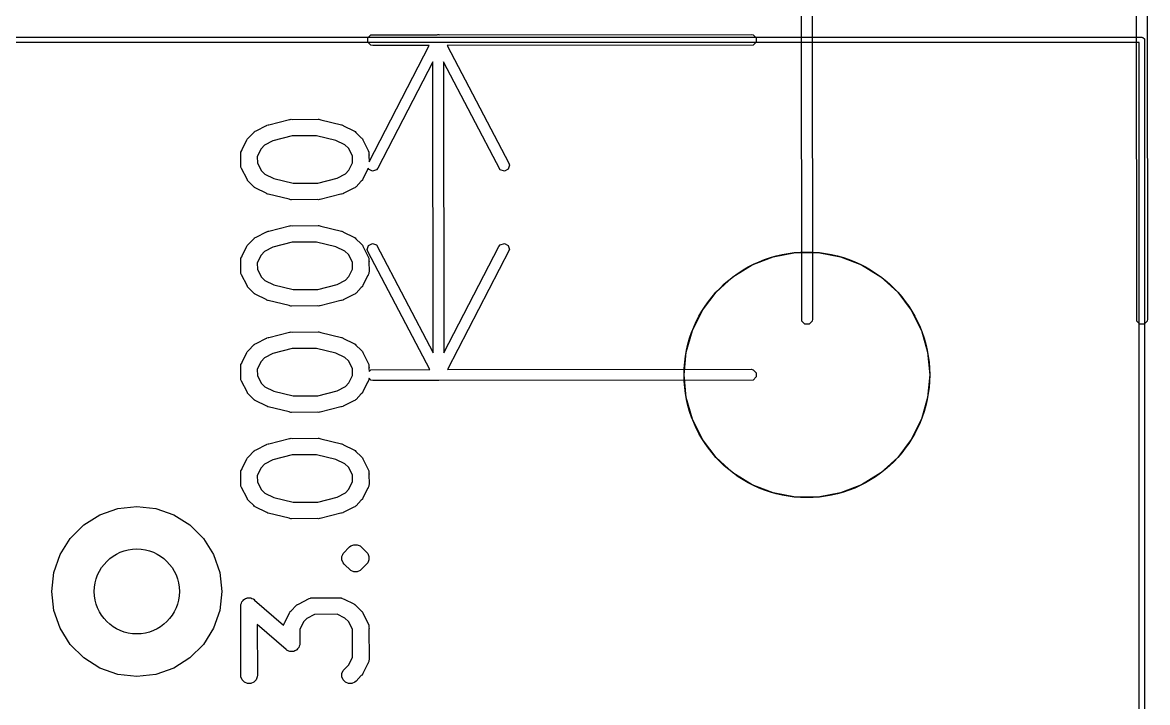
# Model space of a CAD drawing. Extents: x 4.63 to 6.23, y -4.43 to -3.1.
# Drawn here: x 5.314 to 5.7106, y -3.5132 to -3.2734 of the extents above; entities that cross this region are included whole.
import ezdxf

# ---------------------------------------------------------------- set-up
doc = ezdxf.new("R2010")
doc.units = 0
doc.header["$MEASUREMENT"] = 0
doc.layers.add('BLACK', color=7, linetype='CONTINUOUS')

msp = doc.modelspace()

# ---------------------------------------------------------------- linework, layer by layer
at = {"layer": 'BLACK', "linetype": 'CONTINUOUS'}
for p, q in [((5.58873, -3.37871), (5.5886, -3.16554)), ((5.59239, -3.16852), (5.59252, -3.37795)), ((5.70684, -3.37871), (5.70671, -3.16843)), ((5.7105, -3.16577), (5.71063, -3.37795)), ((4.64529, -3.27862), (5.70866, -3.27854)), ((5.43572, -3.27877), (5.43679, -3.27771)), ((5.43572, -3.28028), (5.43572, -3.27877)), ((5.43679, -3.27771), (5.46024, -3.27768)), ((5.46024, -3.27768), (5.46046, -3.27757)), ((5.46046, -3.27757), (5.46063, -3.27762)), ((5.46063, -3.27762), (5.4608, -3.27757)), ((5.4608, -3.27757), (5.46102, -3.27768)), ((5.46102, -3.27768), (5.57087, -3.27756)), ((5.57087, -3.27756), (5.57162, -3.27771)), ((5.57162, -3.27771), (5.57268, -3.27877)), ((5.57268, -3.27877), (5.57268, -3.28028)), ((5.70866, -3.27854), (5.70904, -3.27862)), ((5.70904, -3.27862), (5.70957, -3.27915)), ((5.70957, -3.27915), (5.70965, -4.06693)), ((5.70768, -3.28044), (4.64658, -3.28051)), ((5.43679, -3.28135), (5.43572, -3.28028)), ((5.4362, -3.32251), (5.45741, -3.28147)), ((5.43754, -3.2815), (5.43679, -3.28135)), ((5.45741, -3.28147), (5.43754, -3.2815)), ((5.57162, -3.28135), (5.4637, -3.28147)), ((5.4637, -3.28147), (5.48546, -3.32297)), ((5.57268, -3.28028), (5.57162, -3.28135)), ((5.70775, -4.06594), (5.70768, -3.28044)), ((5.45867, -3.28728), (5.43929, -3.32479)), ((5.4588, -3.38991), (5.45867, -3.28728)), ((5.48245, -3.32539), (5.46246, -3.28726)), ((5.46246, -3.28726), (5.46259, -3.38988)), ((5.4009, -3.30947), (5.40817, -3.3076)), ((5.40817, -3.3076), (5.40827, -3.30758)), ((5.40827, -3.30758), (5.40831, -3.30757)), ((5.40831, -3.30757), (5.40839, -3.30756)), ((5.40839, -3.30756), (5.40875, -3.30751)), ((5.40875, -3.30751), (5.40907, -3.30756)), ((5.40907, -3.30756), (5.41826, -3.30751)), ((5.41826, -3.30751), (5.41836, -3.30752)), ((5.41836, -3.30752), (5.41841, -3.30751)), ((5.41841, -3.30751), (5.41848, -3.30753)), ((5.41848, -3.30753), (5.41884, -3.30757)), ((5.41884, -3.30757), (5.41914, -3.30769)), ((5.41914, -3.30769), (5.42648, -3.30947)), ((5.396, -3.31176), (5.39635, -3.31161)), ((5.39635, -3.31161), (5.40007, -3.30969)), ((5.40007, -3.30969), (5.40011, -3.30968)), ((5.40011, -3.30968), (5.40013, -3.30967)), ((5.40013, -3.30967), (5.40018, -3.30965)), ((5.40018, -3.30965), (5.40061, -3.30949)), ((5.40061, -3.30949), (5.4009, -3.30947)), ((5.42648, -3.30947), (5.42652, -3.30949)), ((5.42652, -3.30949), (5.42654, -3.30949)), ((5.42654, -3.30949), (5.42659, -3.30951)), ((5.42659, -3.30951), (5.42702, -3.30967)), ((5.42702, -3.30967), (5.42724, -3.30983)), ((5.42724, -3.30983), (5.43083, -3.31157)), ((5.43083, -3.31157), (5.43108, -3.31173)), ((5.39148, -3.31815), (5.39312, -3.31476)), ((5.39312, -3.31476), (5.39328, -3.31452)), ((5.39328, -3.31452), (5.39331, -3.31445)), ((5.39331, -3.31445), (5.39335, -3.3144)), ((5.39335, -3.3144), (5.39343, -3.31428)), ((5.39343, -3.31428), (5.39369, -3.31405)), ((5.39369, -3.31405), (5.39555, -3.31212)), ((5.39555, -3.31212), (5.39578, -3.31194)), ((5.39578, -3.31194), (5.39583, -3.31188)), ((5.39583, -3.31188), (5.39589, -3.31185)), ((5.39589, -3.31185), (5.396, -3.31176)), ((5.40223, -3.31517), (5.3993, -3.31668)), ((5.40905, -3.31341), (5.40223, -3.31517)), ((5.4177, -3.31336), (5.40905, -3.31341)), ((5.42453, -3.31502), (5.4177, -3.31336)), ((5.42768, -3.31655), (5.42453, -3.31502)), ((5.43108, -3.31173), (5.43115, -3.31176)), ((5.43115, -3.31176), (5.4312, -3.3118)), ((5.4312, -3.3118), (5.43132, -3.31188)), ((5.43132, -3.31188), (5.43154, -3.31213)), ((5.43154, -3.31213), (5.43347, -3.314)), ((5.43347, -3.314), (5.43366, -3.31422)), ((5.43366, -3.31422), (5.43372, -3.31428)), ((5.43372, -3.31428), (5.43375, -3.31433)), ((5.43375, -3.31433), (5.43384, -3.31445)), ((5.43384, -3.31445), (5.43398, -3.31479)), ((5.43398, -3.31479), (5.4359, -3.31851)), ((5.39094, -3.31983), (5.39099, -3.31926)), ((5.39099, -3.31926), (5.39104, -3.31916)), ((5.39104, -3.31906), (5.39129, -3.31854)), ((5.39104, -3.31916), (5.39104, -3.31906)), ((5.39129, -3.31854), (5.39144, -3.31819)), ((5.39144, -3.31819), (5.39148, -3.31815)), ((5.39811, -3.31791), (5.3968, -3.32059)), ((5.3993, -3.31668), (5.39811, -3.31791)), ((5.42892, -3.31774), (5.42768, -3.31655)), ((5.43032, -3.32046), (5.42892, -3.31774)), ((5.4359, -3.31851), (5.43611, -3.31906)), ((5.43611, -3.31906), (5.43612, -3.31916)), ((5.43612, -3.31916), (5.43616, -3.31926)), ((5.43616, -3.31926), (5.43616, -3.31984)), ((5.39098, -3.32315), (5.39094, -3.31983)), ((5.39096, -3.32322), (5.39098, -3.32315)), ((5.39099, -3.32358), (5.39096, -3.32322)), ((5.3968, -3.32059), (5.39684, -3.32296)), ((5.39684, -3.32296), (5.39823, -3.32568)), ((5.42905, -3.32551), (5.43035, -3.32283)), ((5.43035, -3.32283), (5.43032, -3.32046)), ((5.43616, -3.31984), (5.43619, -3.3202)), ((5.43619, -3.3202), (5.43617, -3.32027)), ((5.43617, -3.32027), (5.4362, -3.32251)), ((5.48546, -3.32297), (5.48568, -3.32371)), ((5.39099, -3.32416), (5.39099, -3.32358)), ((5.39104, -3.32426), (5.39099, -3.32416)), ((5.39104, -3.32436), (5.39104, -3.32426)), ((5.39125, -3.32491), (5.39104, -3.32436)), ((5.39317, -3.32863), (5.39125, -3.32491)), ((5.39823, -3.32568), (5.39947, -3.32687)), ((5.39947, -3.32687), (5.40262, -3.3284)), ((5.42492, -3.32825), (5.42786, -3.32674)), ((5.42786, -3.32674), (5.42905, -3.32551)), ((5.43567, -3.32527), (5.43403, -3.32865)), ((5.43572, -3.32523), (5.43567, -3.32527)), ((5.43586, -3.32488), (5.43572, -3.32523)), ((5.43591, -3.32476), (5.43586, -3.32488)), ((5.43603, -3.32514), (5.43591, -3.32476)), ((5.43737, -3.32584), (5.43603, -3.32514)), ((5.43881, -3.32539), (5.43737, -3.32584)), ((5.43929, -3.32479), (5.43881, -3.32539)), ((5.48389, -3.32584), (5.48245, -3.32539)), ((5.48523, -3.32514), (5.48389, -3.32584)), ((5.48568, -3.32371), (5.48523, -3.32514)), ((5.39331, -3.32897), (5.39317, -3.32863)), ((5.3934, -3.32909), (5.39331, -3.32897)), ((5.39343, -3.32914), (5.3934, -3.32909)), ((5.39349, -3.3292), (5.39343, -3.32914)), ((5.39368, -3.32942), (5.39349, -3.3292)), ((5.39561, -3.33129), (5.39368, -3.32942)), ((5.39583, -3.33154), (5.39561, -3.33129)), ((5.40262, -3.3284), (5.40945, -3.33006)), ((5.40945, -3.33006), (5.4181, -3.33001)), ((5.4181, -3.33001), (5.42492, -3.32825)), ((5.43137, -3.33148), (5.43132, -3.33154)), ((5.4316, -3.3313), (5.43137, -3.33148)), ((5.43346, -3.32937), (5.4316, -3.3313)), ((5.43372, -3.32914), (5.43346, -3.32937)), ((5.4338, -3.32902), (5.43372, -3.32914)), ((5.43384, -3.32897), (5.4338, -3.32902)), ((5.43387, -3.3289), (5.43384, -3.32897)), ((5.43403, -3.32865), (5.43387, -3.3289)), ((5.39595, -3.33162), (5.39583, -3.33154)), ((5.396, -3.33166), (5.39595, -3.33162)), ((5.39607, -3.33169), (5.396, -3.33166)), ((5.39632, -3.33185), (5.39607, -3.33169)), ((5.39991, -3.33359), (5.39632, -3.33185)), ((5.40013, -3.33375), (5.39991, -3.33359)), ((5.40056, -3.33391), (5.40013, -3.33375)), ((5.40061, -3.33393), (5.40056, -3.33391)), ((5.40063, -3.33393), (5.40061, -3.33393)), ((5.40067, -3.33395), (5.40063, -3.33393)), ((5.40801, -3.33573), (5.40067, -3.33395)), ((5.42625, -3.33395), (5.41898, -3.33582)), ((5.42654, -3.33393), (5.42625, -3.33395)), ((5.42697, -3.33377), (5.42654, -3.33393)), ((5.42702, -3.33375), (5.42697, -3.33377)), ((5.42704, -3.33374), (5.42702, -3.33375)), ((5.42708, -3.33372), (5.42704, -3.33374)), ((5.4308, -3.33181), (5.42708, -3.33372)), ((5.43115, -3.33166), (5.4308, -3.33181)), ((5.43127, -3.33157), (5.43115, -3.33166)), ((5.43132, -3.33154), (5.43127, -3.33157)), ((5.40831, -3.33585), (5.40801, -3.33573)), ((5.40867, -3.33589), (5.40831, -3.33585)), ((5.40875, -3.33591), (5.40867, -3.33589)), ((5.40879, -3.3359), (5.40875, -3.33591)), ((5.40889, -3.33591), (5.40879, -3.3359)), ((5.41808, -3.33586), (5.40889, -3.33591)), ((5.41841, -3.33591), (5.41808, -3.33586)), ((5.41876, -3.33585), (5.41841, -3.33591)), ((5.41884, -3.33585), (5.41876, -3.33585)), ((5.41888, -3.33584), (5.41884, -3.33585)), ((5.41898, -3.33582), (5.41888, -3.33584)), ((5.39635, -3.34911), (5.40007, -3.34719)), ((5.40007, -3.34719), (5.40011, -3.34717)), ((5.40011, -3.34717), (5.40013, -3.34716)), ((5.40013, -3.34716), (5.40018, -3.34715)), ((5.40018, -3.34715), (5.40061, -3.34698)), ((5.40061, -3.34698), (5.4009, -3.34696)), ((5.4009, -3.34696), (5.40817, -3.34509)), ((5.40817, -3.34509), (5.40827, -3.34508)), ((5.40827, -3.34508), (5.40831, -3.34506)), ((5.40831, -3.34506), (5.40839, -3.34506)), ((5.40839, -3.34506), (5.40875, -3.34501)), ((5.40875, -3.34501), (5.40907, -3.34506)), ((5.40907, -3.34506), (5.41826, -3.345)), ((5.41826, -3.345), (5.41836, -3.34501)), ((5.41836, -3.34501), (5.41841, -3.34501)), ((5.41841, -3.34501), (5.41848, -3.34503)), ((5.41848, -3.34503), (5.41884, -3.34506)), ((5.41884, -3.34506), (5.41914, -3.34519)), ((5.41914, -3.34519), (5.42648, -3.34697)), ((5.42648, -3.34697), (5.42652, -3.34698)), ((5.42652, -3.34698), (5.42654, -3.34698)), ((5.42654, -3.34698), (5.42659, -3.34701)), ((5.42659, -3.34701), (5.42702, -3.34716)), ((5.42702, -3.34716), (5.42724, -3.34732)), ((5.42724, -3.34732), (5.43083, -3.34906)), ((5.39369, -3.35155), (5.39555, -3.34962)), ((5.39555, -3.34962), (5.39578, -3.34943)), ((5.39578, -3.34943), (5.39583, -3.34937)), ((5.39583, -3.34937), (5.39589, -3.34934)), ((5.39589, -3.34934), (5.396, -3.34925)), ((5.396, -3.34925), (5.39635, -3.34911)), ((5.40905, -3.35091), (5.40223, -3.35266)), ((5.4177, -3.35086), (5.40905, -3.35091)), ((5.42453, -3.35252), (5.4177, -3.35086)), ((5.43083, -3.34906), (5.43108, -3.34922)), ((5.43108, -3.34922), (5.43115, -3.34925)), ((5.43115, -3.34925), (5.4312, -3.3493)), ((5.4312, -3.3493), (5.43132, -3.34937)), ((5.43132, -3.34937), (5.43154, -3.34963)), ((5.43154, -3.34963), (5.43347, -3.35149)), ((5.43603, -3.35202), (5.43737, -3.35133)), ((5.43737, -3.35133), (5.43881, -3.35178)), ((5.39148, -3.35564), (5.39312, -3.35226)), ((5.39312, -3.35226), (5.39328, -3.35201)), ((5.39328, -3.35201), (5.39331, -3.35194)), ((5.39331, -3.35194), (5.39335, -3.35189)), ((5.39335, -3.35189), (5.39343, -3.35177)), ((5.39343, -3.35177), (5.39369, -3.35155)), ((5.3993, -3.35417), (5.39811, -3.35541)), ((5.40223, -3.35266), (5.3993, -3.35417)), ((5.42768, -3.35405), (5.42453, -3.35252)), ((5.42892, -3.35524), (5.42768, -3.35405)), ((5.43032, -3.35795), (5.42892, -3.35524)), ((5.43347, -3.35149), (5.43366, -3.35172)), ((5.43366, -3.35172), (5.43372, -3.35177)), ((5.43372, -3.35177), (5.43375, -3.35183)), ((5.43375, -3.35183), (5.43384, -3.35194)), ((5.43384, -3.35194), (5.43398, -3.35229)), ((5.43398, -3.35229), (5.4359, -3.35601)), ((5.43558, -3.35346), (5.43603, -3.35202)), ((5.4358, -3.3542), (5.43558, -3.35346)), ((5.45761, -3.3958), (5.4358, -3.3542)), ((5.43881, -3.35178), (5.4588, -3.38991)), ((5.46259, -3.38988), (5.48197, -3.35238)), ((5.48568, -3.35346), (5.4638, -3.39579)), ((5.48197, -3.35238), (5.48245, -3.35178)), ((5.48245, -3.35178), (5.48389, -3.35133)), ((5.48389, -3.35133), (5.48523, -3.35202)), ((5.48523, -3.35202), (5.48568, -3.35346)), ((5.5787, -3.35598), (5.58656, -3.35452)), ((5.58656, -3.35452), (5.59455, -3.35452)), ((5.59455, -3.35452), (5.6024, -3.35598)), ((5.39094, -3.35733), (5.39099, -3.35675)), ((5.39098, -3.36065), (5.39094, -3.35733)), ((5.39099, -3.35675), (5.39104, -3.35666)), ((5.39104, -3.35655), (5.39129, -3.35604)), ((5.39104, -3.35666), (5.39104, -3.35655)), ((5.39129, -3.35604), (5.39144, -3.35569)), ((5.39144, -3.35569), (5.39148, -3.35564)), ((5.39811, -3.35541), (5.3968, -3.35809)), ((5.3968, -3.35809), (5.39684, -3.36046)), ((5.43035, -3.36032), (5.43032, -3.35795)), ((5.4359, -3.35601), (5.43611, -3.35655)), ((5.43611, -3.35655), (5.43612, -3.35666)), ((5.43612, -3.35666), (5.43616, -3.35675)), ((5.43616, -3.35675), (5.43616, -3.35733)), ((5.43616, -3.35733), (5.43619, -3.3577)), ((5.43619, -3.3577), (5.43617, -3.35776)), ((5.43617, -3.35776), (5.43621, -3.36108)), ((5.56445, -3.36308), (5.57125, -3.35887)), ((5.57125, -3.35887), (5.5787, -3.35598)), ((5.6024, -3.35598), (5.60985, -3.35887)), ((5.60985, -3.35887), (5.61665, -3.36308)), ((5.39096, -3.36071), (5.39098, -3.36065)), ((5.39099, -3.36108), (5.39096, -3.36071)), ((5.39099, -3.36166), (5.39099, -3.36108)), ((5.39104, -3.36175), (5.39099, -3.36166)), ((5.39104, -3.36186), (5.39104, -3.36175)), ((5.39125, -3.3624), (5.39104, -3.36186)), ((5.39317, -3.36612), (5.39125, -3.3624)), ((5.39684, -3.36046), (5.39823, -3.36317)), ((5.39823, -3.36317), (5.39947, -3.36436)), ((5.42786, -3.36424), (5.42905, -3.363)), ((5.42905, -3.363), (5.43035, -3.36032)), ((5.43567, -3.36277), (5.43403, -3.36615)), ((5.43572, -3.36272), (5.43567, -3.36277)), ((5.43586, -3.36237), (5.43572, -3.36272)), ((5.43611, -3.36186), (5.43586, -3.36237)), ((5.43612, -3.36175), (5.43611, -3.36186)), ((5.43616, -3.36166), (5.43612, -3.36175)), ((5.43621, -3.36108), (5.43616, -3.36166)), ((5.55855, -3.36846), (5.56445, -3.36308)), ((5.61665, -3.36308), (5.62256, -3.36846)), ((5.39331, -3.36647), (5.39317, -3.36612)), ((5.3934, -3.36658), (5.39331, -3.36647)), ((5.39343, -3.36664), (5.3934, -3.36658)), ((5.39349, -3.36669), (5.39343, -3.36664)), ((5.39368, -3.36692), (5.39349, -3.36669)), ((5.39561, -3.36878), (5.39368, -3.36692)), ((5.39947, -3.36436), (5.40262, -3.36589)), ((5.40262, -3.36589), (5.40945, -3.36755)), ((5.4181, -3.3675), (5.42492, -3.36575)), ((5.42492, -3.36575), (5.42786, -3.36424)), ((5.43346, -3.36686), (5.4316, -3.36879)), ((5.43372, -3.36664), (5.43346, -3.36686)), ((5.4338, -3.36652), (5.43372, -3.36664)), ((5.43384, -3.36647), (5.4338, -3.36652)), ((5.43387, -3.3664), (5.43384, -3.36647)), ((5.43403, -3.36615), (5.43387, -3.3664)), ((5.39583, -3.36904), (5.39561, -3.36878)), ((5.39595, -3.36911), (5.39583, -3.36904)), ((5.396, -3.36916), (5.39595, -3.36911)), ((5.39607, -3.36919), (5.396, -3.36916)), ((5.39632, -3.36935), (5.39607, -3.36919)), ((5.39991, -3.37109), (5.39632, -3.36935)), ((5.40013, -3.37125), (5.39991, -3.37109)), ((5.40945, -3.36755), (5.4181, -3.3675)), ((5.4308, -3.3693), (5.42708, -3.37122)), ((5.43115, -3.36916), (5.4308, -3.3693)), ((5.43127, -3.36907), (5.43115, -3.36916)), ((5.43132, -3.36904), (5.43127, -3.36907)), ((5.43137, -3.36898), (5.43132, -3.36904)), ((5.4316, -3.36879), (5.43137, -3.36898)), ((5.55373, -3.37484), (5.55855, -3.36846)), ((5.62256, -3.36846), (5.62737, -3.37484)), ((5.40056, -3.3714), (5.40013, -3.37125)), ((5.40061, -3.37143), (5.40056, -3.3714)), ((5.40063, -3.37143), (5.40061, -3.37143)), ((5.40067, -3.37144), (5.40063, -3.37143)), ((5.40801, -3.37322), (5.40067, -3.37144)), ((5.40831, -3.37335), (5.40801, -3.37322)), ((5.40867, -3.37338), (5.40831, -3.37335)), ((5.40875, -3.3734), (5.40867, -3.37338)), ((5.40879, -3.3734), (5.40875, -3.3734)), ((5.40889, -3.37341), (5.40879, -3.3734)), ((5.41808, -3.37335), (5.40889, -3.37341)), ((5.41841, -3.3734), (5.41808, -3.37335)), ((5.41876, -3.37335), (5.41841, -3.3734)), ((5.41884, -3.37335), (5.41876, -3.37335)), ((5.41888, -3.37333), (5.41884, -3.37335)), ((5.41898, -3.37332), (5.41888, -3.37333)), ((5.42625, -3.37145), (5.41898, -3.37332)), ((5.42654, -3.37143), (5.42625, -3.37145)), ((5.42697, -3.37126), (5.42654, -3.37143)), ((5.42702, -3.37125), (5.42697, -3.37126)), ((5.42704, -3.37124), (5.42702, -3.37125)), ((5.42708, -3.37122), (5.42704, -3.37124)), ((5.55017, -3.38199), (5.55373, -3.37484)), ((5.62737, -3.37484), (5.63093, -3.38199)), ((5.5898, -3.37977), (5.58873, -3.37871)), ((5.59237, -3.37871), (5.5913, -3.37977)), ((5.59252, -3.37795), (5.59237, -3.37871)), ((5.70791, -3.37977), (5.70684, -3.37871)), ((5.71048, -3.37871), (5.70941, -3.37977)), ((5.71063, -3.37795), (5.71048, -3.37871)), ((5.4009, -3.38446), (5.40817, -3.38259)), ((5.40817, -3.38259), (5.40827, -3.38257)), ((5.40827, -3.38257), (5.40831, -3.38256)), ((5.40831, -3.38256), (5.40839, -3.38256)), ((5.40839, -3.38256), (5.40875, -3.3825)), ((5.40875, -3.3825), (5.40907, -3.38255)), ((5.40907, -3.38255), (5.41826, -3.3825)), ((5.41826, -3.3825), (5.41836, -3.38251)), ((5.41836, -3.38251), (5.41841, -3.3825)), ((5.41841, -3.3825), (5.41848, -3.38252)), ((5.41848, -3.38252), (5.41884, -3.38256)), ((5.41884, -3.38256), (5.41914, -3.38268)), ((5.41914, -3.38268), (5.42648, -3.38446)), ((5.54798, -3.38968), (5.55017, -3.38199)), ((5.5913, -3.37977), (5.5898, -3.37977)), ((5.63093, -3.38199), (5.63312, -3.38968)), ((5.70941, -3.37977), (5.70791, -3.37977)), ((5.39555, -3.38711), (5.39578, -3.38693)), ((5.39578, -3.38693), (5.39583, -3.38687)), ((5.39583, -3.38687), (5.39589, -3.38684)), ((5.39589, -3.38684), (5.396, -3.38675)), ((5.396, -3.38675), (5.39635, -3.3866)), ((5.39635, -3.3866), (5.40007, -3.38469)), ((5.40007, -3.38469), (5.40011, -3.38467)), ((5.40011, -3.38467), (5.40013, -3.38466)), ((5.40013, -3.38466), (5.40018, -3.38464)), ((5.40018, -3.38464), (5.40061, -3.38448)), ((5.40061, -3.38448), (5.4009, -3.38446)), ((5.42648, -3.38446), (5.42652, -3.38448)), ((5.42652, -3.38448), (5.42654, -3.38448)), ((5.42654, -3.38448), (5.42659, -3.3845)), ((5.42659, -3.3845), (5.42702, -3.38466)), ((5.42702, -3.38466), (5.42724, -3.38482)), ((5.42724, -3.38482), (5.43083, -3.38656)), ((5.43083, -3.38656), (5.43108, -3.38672)), ((5.43108, -3.38672), (5.43115, -3.38675)), ((5.43115, -3.38675), (5.4312, -3.38679)), ((5.4312, -3.38679), (5.43132, -3.38687)), ((5.43132, -3.38687), (5.43154, -3.38712)), ((5.39148, -3.39314), (5.39312, -3.38976)), ((5.39312, -3.38976), (5.39328, -3.38951)), ((5.39328, -3.38951), (5.39331, -3.38944)), ((5.39331, -3.38944), (5.39335, -3.38939)), ((5.39335, -3.38939), (5.39343, -3.38927)), ((5.39343, -3.38927), (5.39369, -3.38904)), ((5.39369, -3.38904), (5.39555, -3.38711)), ((5.40223, -3.39016), (5.3993, -3.39167)), ((5.40905, -3.3884), (5.40223, -3.39016)), ((5.4177, -3.38835), (5.40905, -3.3884)), ((5.42453, -3.39001), (5.4177, -3.38835)), ((5.42768, -3.39154), (5.42453, -3.39001)), ((5.43154, -3.38712), (5.43347, -3.38899)), ((5.43347, -3.38899), (5.43366, -3.38921)), ((5.43366, -3.38921), (5.43372, -3.38927)), ((5.43372, -3.38927), (5.43375, -3.38932)), ((5.43375, -3.38932), (5.43384, -3.38944)), ((5.43384, -3.38944), (5.43398, -3.38978)), ((5.43398, -3.38978), (5.4359, -3.39351)), ((5.54724, -3.39764), (5.54798, -3.38968)), ((5.63312, -3.38968), (5.63386, -3.39764)), ((5.39094, -3.39483), (5.39099, -3.39425)), ((5.39098, -3.39814), (5.39094, -3.39483)), ((5.39099, -3.39425), (5.39104, -3.39415)), ((5.39104, -3.39405), (5.39129, -3.39353)), ((5.39104, -3.39415), (5.39104, -3.39405)), ((5.39129, -3.39353), (5.39144, -3.39319)), ((5.39144, -3.39319), (5.39148, -3.39314)), ((5.39811, -3.3929), (5.3968, -3.39558)), ((5.3993, -3.39167), (5.39811, -3.3929)), ((5.42892, -3.39273), (5.42768, -3.39154)), ((5.43032, -3.39545), (5.42892, -3.39273)), ((5.4359, -3.39351), (5.43611, -3.39405)), ((5.43611, -3.39405), (5.43612, -3.39415)), ((5.43612, -3.39415), (5.43616, -3.39425)), ((5.43616, -3.39425), (5.43616, -3.39483)), ((5.43616, -3.39483), (5.43619, -3.39519)), ((5.39096, -3.39821), (5.39098, -3.39814)), ((5.39099, -3.39857), (5.39096, -3.39821)), ((5.39099, -3.39915), (5.39099, -3.39857)), ((5.3968, -3.39558), (5.39684, -3.39795)), ((5.39684, -3.39795), (5.39823, -3.40067)), ((5.42905, -3.4005), (5.43035, -3.39782)), ((5.43035, -3.39782), (5.43032, -3.39545)), ((5.43619, -3.39885), (5.43616, -3.39915)), ((5.43619, -3.39519), (5.43617, -3.39526)), ((5.43617, -3.39526), (5.43619, -3.39642)), ((5.43619, -3.39642), (5.43679, -3.39582)), ((5.43679, -3.39946), (5.43619, -3.39885)), ((5.43679, -3.39582), (5.45761, -3.3958)), ((5.4638, -3.39579), (5.57087, -3.39567)), ((5.54798, -3.4056), (5.54724, -3.39764)), ((5.57087, -3.39567), (5.57162, -3.39582)), ((5.57162, -3.39582), (5.57268, -3.39688)), ((5.57268, -3.39839), (5.57162, -3.39946)), ((5.57268, -3.39688), (5.57268, -3.39839)), ((5.63386, -3.39764), (5.63312, -3.4056)), ((5.39104, -3.39925), (5.39099, -3.39915)), ((5.39104, -3.39936), (5.39104, -3.39925)), ((5.39125, -3.3999), (5.39104, -3.39936)), ((5.39317, -3.40362), (5.39125, -3.3999)), ((5.39823, -3.40067), (5.39947, -3.40186)), ((5.39947, -3.40186), (5.40262, -3.40339)), ((5.42492, -3.40324), (5.42786, -3.40173)), ((5.42786, -3.40173), (5.42905, -3.4005)), ((5.43567, -3.40026), (5.43403, -3.40365)), ((5.43572, -3.40022), (5.43567, -3.40026)), ((5.43586, -3.39987), (5.43572, -3.40022)), ((5.43611, -3.39936), (5.43586, -3.39987)), ((5.43612, -3.39925), (5.43611, -3.39936)), ((5.43616, -3.39915), (5.43612, -3.39925)), ((5.43754, -3.39961), (5.43679, -3.39946)), ((5.46042, -3.39958), (5.43754, -3.39961)), ((5.46046, -3.3996), (5.46042, -3.39958)), ((5.46052, -3.39958), (5.46046, -3.3996)), ((5.46074, -3.39958), (5.46052, -3.39958)), ((5.4608, -3.3996), (5.46074, -3.39958)), ((5.46084, -3.39958), (5.4608, -3.3996)), ((5.57162, -3.39946), (5.46084, -3.39958)), ((5.39331, -3.40397), (5.39317, -3.40362)), ((5.3934, -3.40408), (5.39331, -3.40397)), ((5.39343, -3.40414), (5.3934, -3.40408)), ((5.39349, -3.40419), (5.39343, -3.40414)), ((5.39368, -3.40441), (5.39349, -3.40419)), ((5.39561, -3.40628), (5.39368, -3.40441)), ((5.39583, -3.40653), (5.39561, -3.40628)), ((5.39595, -3.40661), (5.39583, -3.40653)), ((5.396, -3.40665), (5.39595, -3.40661)), ((5.39607, -3.40668), (5.396, -3.40665)), ((5.39632, -3.40684), (5.39607, -3.40668)), ((5.39991, -3.40858), (5.39632, -3.40684)), ((5.40262, -3.40339), (5.40945, -3.40505)), ((5.40945, -3.40505), (5.4181, -3.405)), ((5.4181, -3.405), (5.42492, -3.40324)), ((5.4308, -3.4068), (5.42708, -3.40872)), ((5.43115, -3.40665), (5.4308, -3.4068)), ((5.43127, -3.40656), (5.43115, -3.40665)), ((5.43132, -3.40653), (5.43127, -3.40656)), ((5.43137, -3.40647), (5.43132, -3.40653)), ((5.4316, -3.40629), (5.43137, -3.40647)), ((5.43346, -3.40436), (5.4316, -3.40629)), ((5.43372, -3.40414), (5.43346, -3.40436)), ((5.4338, -3.40401), (5.43372, -3.40414)), ((5.43384, -3.40397), (5.4338, -3.40401)), ((5.43387, -3.40389), (5.43384, -3.40397)), ((5.43403, -3.40365), (5.43387, -3.40389)), ((5.55017, -3.41328), (5.54798, -3.4056)), ((5.63312, -3.4056), (5.63093, -3.41328)), ((5.40013, -3.40874), (5.39991, -3.40858)), ((5.40056, -3.4089), (5.40013, -3.40874)), ((5.40061, -3.40892), (5.40056, -3.4089)), ((5.40063, -3.40892), (5.40061, -3.40892)), ((5.40067, -3.40894), (5.40063, -3.40892)), ((5.40801, -3.41072), (5.40067, -3.40894)), ((5.40831, -3.41085), (5.40801, -3.41072)), ((5.41898, -3.41081), (5.41888, -3.41083)), ((5.42625, -3.40894), (5.41898, -3.41081)), ((5.42654, -3.40892), (5.42625, -3.40894)), ((5.42697, -3.40876), (5.42654, -3.40892)), ((5.42702, -3.40874), (5.42697, -3.40876)), ((5.42704, -3.40873), (5.42702, -3.40874)), ((5.42708, -3.40872), (5.42704, -3.40873)), ((5.40867, -3.41088), (5.40831, -3.41085)), ((5.40875, -3.4109), (5.40867, -3.41088)), ((5.40879, -3.41089), (5.40875, -3.4109)), ((5.40889, -3.4109), (5.40879, -3.41089)), ((5.41808, -3.41085), (5.40889, -3.4109)), ((5.41841, -3.4109), (5.41808, -3.41085)), ((5.41876, -3.41085), (5.41841, -3.4109)), ((5.41884, -3.41085), (5.41876, -3.41085)), ((5.41888, -3.41083), (5.41884, -3.41085)), ((5.55373, -3.42044), (5.55017, -3.41328)), ((5.63093, -3.41328), (5.62737, -3.42044)), ((5.39635, -3.4241), (5.40007, -3.42218)), ((5.40007, -3.42218), (5.40011, -3.42216)), ((5.40011, -3.42216), (5.40013, -3.42215)), ((5.40013, -3.42215), (5.40018, -3.42214)), ((5.40018, -3.42214), (5.40061, -3.42197)), ((5.40061, -3.42197), (5.4009, -3.42195)), ((5.4009, -3.42195), (5.40817, -3.42008)), ((5.40817, -3.42008), (5.40827, -3.42007)), ((5.40827, -3.42007), (5.40831, -3.42005)), ((5.40831, -3.42005), (5.40839, -3.42005)), ((5.40839, -3.42005), (5.40875, -3.42)), ((5.40875, -3.42), (5.40907, -3.42005)), ((5.40907, -3.42005), (5.41826, -3.41999)), ((5.41826, -3.41999), (5.41836, -3.42)), ((5.41836, -3.42), (5.41841, -3.42)), ((5.41841, -3.42), (5.41848, -3.42002)), ((5.41848, -3.42002), (5.41884, -3.42005)), ((5.41884, -3.42005), (5.41914, -3.42018)), ((5.41914, -3.42018), (5.42648, -3.42196)), ((5.42648, -3.42196), (5.42652, -3.42197)), ((5.42652, -3.42197), (5.42654, -3.42197)), ((5.42654, -3.42197), (5.42659, -3.422)), ((5.42659, -3.422), (5.42702, -3.42215)), ((5.42702, -3.42215), (5.42724, -3.42231)), ((5.42724, -3.42231), (5.43083, -3.42406)), ((5.55855, -3.42681), (5.55373, -3.42044)), ((5.62737, -3.42044), (5.62256, -3.42681)), ((5.39343, -3.42676), (5.39369, -3.42654)), ((5.39369, -3.42654), (5.39555, -3.42461)), ((5.39555, -3.42461), (5.39578, -3.42442)), ((5.39578, -3.42442), (5.39583, -3.42436)), ((5.39583, -3.42436), (5.39589, -3.42434)), ((5.39589, -3.42434), (5.396, -3.42424)), ((5.396, -3.42424), (5.39635, -3.4241)), ((5.40905, -3.4259), (5.40223, -3.42765)), ((5.4177, -3.42585), (5.40905, -3.4259)), ((5.42453, -3.42751), (5.4177, -3.42585)), ((5.43083, -3.42406), (5.43108, -3.42421)), ((5.43108, -3.42421), (5.43115, -3.42424)), ((5.43115, -3.42424), (5.4312, -3.42429)), ((5.4312, -3.42429), (5.43132, -3.42436)), ((5.43132, -3.42436), (5.43154, -3.42462)), ((5.43154, -3.42462), (5.43347, -3.42648)), ((5.43347, -3.42648), (5.43366, -3.42671)), ((5.39144, -3.43068), (5.39148, -3.43063)), ((5.39148, -3.43063), (5.39312, -3.42725)), ((5.39312, -3.42725), (5.39328, -3.427)), ((5.39328, -3.427), (5.39331, -3.42693)), ((5.39331, -3.42693), (5.39335, -3.42688)), ((5.39335, -3.42688), (5.39343, -3.42676)), ((5.39811, -3.4304), (5.3968, -3.43308)), ((5.3993, -3.42916), (5.39811, -3.4304)), ((5.40223, -3.42765), (5.3993, -3.42916)), ((5.42768, -3.42904), (5.42453, -3.42751)), ((5.42892, -3.43023), (5.42768, -3.42904)), ((5.43032, -3.43294), (5.42892, -3.43023)), ((5.43366, -3.42671), (5.43372, -3.42676)), ((5.43372, -3.42676), (5.43375, -3.42682)), ((5.43375, -3.42682), (5.43384, -3.42693)), ((5.43384, -3.42693), (5.43398, -3.42728)), ((5.43398, -3.42728), (5.4359, -3.431)), ((5.56445, -3.4322), (5.55855, -3.42681)), ((5.62256, -3.42681), (5.61665, -3.4322)), ((5.39094, -3.43232), (5.39099, -3.43174)), ((5.39098, -3.43564), (5.39094, -3.43232)), ((5.39099, -3.43174), (5.39104, -3.43165)), ((5.39104, -3.43154), (5.39129, -3.43103)), ((5.39104, -3.43165), (5.39104, -3.43154)), ((5.39129, -3.43103), (5.39144, -3.43068)), ((5.3968, -3.43308), (5.39684, -3.43545)), ((5.43035, -3.43531), (5.43032, -3.43294)), ((5.4359, -3.431), (5.43611, -3.43154)), ((5.43611, -3.43154), (5.43612, -3.43165)), ((5.43612, -3.43165), (5.43616, -3.43174)), ((5.43616, -3.43174), (5.43616, -3.43233)), ((5.43616, -3.43233), (5.43619, -3.43269)), ((5.43619, -3.43269), (5.43617, -3.43275)), ((5.43617, -3.43275), (5.43621, -3.43607)), ((5.57125, -3.4364), (5.56445, -3.4322)), ((5.61665, -3.4322), (5.60985, -3.4364)), ((5.39096, -3.4357), (5.39098, -3.43564)), ((5.39099, -3.43607), (5.39096, -3.4357)), ((5.39099, -3.43665), (5.39099, -3.43607)), ((5.39104, -3.43674), (5.39099, -3.43665)), ((5.39104, -3.43685), (5.39104, -3.43674)), ((5.39125, -3.43739), (5.39104, -3.43685)), ((5.39317, -3.44111), (5.39125, -3.43739)), ((5.39684, -3.43545), (5.39823, -3.43816)), ((5.39823, -3.43816), (5.39947, -3.43935)), ((5.42786, -3.43923), (5.42905, -3.43799)), ((5.42905, -3.43799), (5.43035, -3.43531)), ((5.43567, -3.43776), (5.43403, -3.44114)), ((5.43572, -3.43771), (5.43567, -3.43776)), ((5.43586, -3.43736), (5.43572, -3.43771)), ((5.43611, -3.43685), (5.43586, -3.43736)), ((5.43612, -3.43674), (5.43611, -3.43685)), ((5.43616, -3.43665), (5.43612, -3.43674)), ((5.43621, -3.43607), (5.43616, -3.43665)), ((5.5787, -3.43929), (5.57125, -3.4364)), ((5.60985, -3.4364), (5.6024, -3.43929)), ((5.39331, -3.44146), (5.39317, -3.44111)), ((5.3934, -3.44157), (5.39331, -3.44146)), ((5.39343, -3.44163), (5.3934, -3.44157)), ((5.39349, -3.44168), (5.39343, -3.44163)), ((5.39368, -3.44191), (5.39349, -3.44168)), ((5.39561, -3.44377), (5.39368, -3.44191)), ((5.39947, -3.43935), (5.40262, -3.44088)), ((5.40262, -3.44088), (5.40945, -3.44254)), ((5.40945, -3.44254), (5.4181, -3.44249)), ((5.4181, -3.44249), (5.42492, -3.44074)), ((5.42492, -3.44074), (5.42786, -3.43923)), ((5.43346, -3.44185), (5.4316, -3.44378)), ((5.43372, -3.44163), (5.43346, -3.44185)), ((5.4338, -3.44151), (5.43372, -3.44163)), ((5.43384, -3.44146), (5.4338, -3.44151)), ((5.43387, -3.44139), (5.43384, -3.44146)), ((5.43403, -3.44114), (5.43387, -3.44139)), ((5.58656, -3.44076), (5.5787, -3.43929)), ((5.59455, -3.44076), (5.58656, -3.44076)), ((5.6024, -3.43929), (5.59455, -3.44076)), ((5.34131, -3.44699), (5.34766, -3.44477)), ((5.34766, -3.44477), (5.35433, -3.44402)), ((5.35433, -3.44402), (5.36101, -3.44477)), ((5.36101, -3.44477), (5.36735, -3.44699)), ((5.39583, -3.44403), (5.39561, -3.44377)), ((5.39595, -3.44411), (5.39583, -3.44403)), ((5.396, -3.44415), (5.39595, -3.44411)), ((5.39607, -3.44418), (5.396, -3.44415)), ((5.39632, -3.44434), (5.39607, -3.44418)), ((5.39991, -3.44608), (5.39632, -3.44434)), ((5.40013, -3.44624), (5.39991, -3.44608)), ((5.40056, -3.44639), (5.40013, -3.44624)), ((5.40061, -3.44642), (5.40056, -3.44639)), ((5.40063, -3.44642), (5.40061, -3.44642)), ((5.40067, -3.44643), (5.40063, -3.44642)), ((5.40801, -3.44822), (5.40067, -3.44643)), ((5.42625, -3.44644), (5.41898, -3.44831)), ((5.42654, -3.44642), (5.42625, -3.44644)), ((5.42697, -3.44625), (5.42654, -3.44642)), ((5.42702, -3.44624), (5.42697, -3.44625)), ((5.42704, -3.44623), (5.42702, -3.44624)), ((5.42708, -3.44621), (5.42704, -3.44623)), ((5.4308, -3.44429), (5.42708, -3.44621)), ((5.43115, -3.44415), (5.4308, -3.44429)), ((5.43127, -3.44406), (5.43115, -3.44415)), ((5.43132, -3.44403), (5.43127, -3.44406)), ((5.43137, -3.44397), (5.43132, -3.44403)), ((5.4316, -3.44378), (5.43137, -3.44397)), ((5.33563, -3.45056), (5.34131, -3.44699)), ((5.36735, -3.44699), (5.37304, -3.45056)), ((5.40831, -3.44834), (5.40801, -3.44822)), ((5.40867, -3.44838), (5.40831, -3.44834)), ((5.40875, -3.44839), (5.40867, -3.44838)), ((5.40879, -3.44839), (5.40875, -3.44839)), ((5.40889, -3.4484), (5.40879, -3.44839)), ((5.41808, -3.44834), (5.40889, -3.4484)), ((5.41841, -3.44839), (5.41808, -3.44834)), ((5.41876, -3.44834), (5.41841, -3.44839)), ((5.41884, -3.44834), (5.41876, -3.44834)), ((5.41888, -3.44832), (5.41884, -3.44834)), ((5.41898, -3.44831), (5.41888, -3.44832)), ((5.33088, -3.45531), (5.33563, -3.45056)), ((5.37304, -3.45056), (5.37779, -3.45531)), ((5.3273, -3.461), (5.33088, -3.45531)), ((5.37779, -3.45531), (5.38136, -3.461)), ((5.42706, -3.46068), (5.4293, -3.45835)), ((5.4293, -3.45835), (5.42975, -3.45799)), ((5.42975, -3.45799), (5.43081, -3.45755)), ((5.43081, -3.45755), (5.43196, -3.45755)), ((5.43196, -3.45755), (5.43303, -3.45799)), ((5.43303, -3.45799), (5.43303, -3.45799)), ((5.43303, -3.45799), (5.43535, -3.46023)), ((5.32508, -3.46734), (5.3273, -3.461)), ((5.38136, -3.461), (5.38358, -3.46734)), ((5.42661, -3.46174), (5.42691, -3.46102)), ((5.42661, -3.46289), (5.42661, -3.46174)), ((5.42691, -3.46102), (5.42706, -3.46068)), ((5.42706, -3.46068), (5.42706, -3.46068)), ((5.43535, -3.46023), (5.43572, -3.46068)), ((5.43572, -3.46068), (5.43586, -3.46102)), ((5.43586, -3.46102), (5.43616, -3.46174)), ((5.43616, -3.46174), (5.43616, -3.46289)), ((5.42706, -3.46396), (5.42661, -3.46289)), ((5.42742, -3.46441), (5.42706, -3.46396)), ((5.42706, -3.46396), (5.42706, -3.46396)), ((5.42975, -3.46665), (5.42742, -3.46441)), ((5.43347, -3.46628), (5.43303, -3.46665)), ((5.43572, -3.46396), (5.43347, -3.46628)), ((5.43616, -3.46289), (5.43572, -3.46396)), ((5.32433, -3.47402), (5.32508, -3.46734)), ((5.38358, -3.46734), (5.38433, -3.47402)), ((5.43081, -3.46709), (5.42975, -3.46665)), ((5.43196, -3.46709), (5.43081, -3.46709)), ((5.43303, -3.46665), (5.43196, -3.46709)), ((5.32508, -3.48069), (5.32433, -3.47402)), ((5.38433, -3.47402), (5.38358, -3.48069)), ((5.39099, -3.47861), (5.39118, -3.47817)), ((5.39118, -3.47817), (5.39133, -3.47772)), ((5.39133, -3.47772), (5.3914, -3.47764)), ((5.3914, -3.47764), (5.39144, -3.47755)), ((5.39144, -3.47755), (5.39177, -3.47721)), ((5.39177, -3.47721), (5.39209, -3.47685)), ((5.39209, -3.47685), (5.39218, -3.47681)), ((5.39218, -3.47681), (5.39225, -3.47673)), ((5.39225, -3.47673), (5.39269, -3.47655)), ((5.39269, -3.47655), (5.39312, -3.47634)), ((5.39312, -3.47634), (5.39322, -3.47633)), ((5.39322, -3.47633), (5.39331, -3.47629)), ((5.39331, -3.47629), (5.39379, -3.47629)), ((5.39379, -3.47629), (5.39427, -3.47626)), ((5.39427, -3.47626), (5.39437, -3.47629)), ((5.39437, -3.47629), (5.39447, -3.47629)), ((5.39447, -3.47629), (5.39491, -3.47648)), ((5.39491, -3.47648), (5.39536, -3.47663)), ((5.39536, -3.47663), (5.39544, -3.4767)), ((5.39544, -3.4767), (5.39553, -3.47673)), ((5.39553, -3.47673), (5.39585, -3.47706)), ((5.39585, -3.47706), (5.40604, -3.48592)), ((5.41134, -3.47847), (5.41507, -3.47655)), ((5.41507, -3.47655), (5.41561, -3.47634)), ((5.41561, -3.47634), (5.41571, -3.47633)), ((5.41571, -3.47633), (5.41581, -3.47629)), ((5.41581, -3.47629), (5.41633, -3.47629)), ((5.41633, -3.47629), (5.41676, -3.47626)), ((5.41676, -3.47626), (5.41684, -3.47629)), ((5.41684, -3.47629), (5.42576, -3.47624)), ((5.42576, -3.47624), (5.42634, -3.47629)), ((5.42634, -3.47629), (5.42644, -3.47633)), ((5.42644, -3.47633), (5.42654, -3.47634)), ((5.42654, -3.47634), (5.42705, -3.47659)), ((5.42705, -3.47659), (5.4274, -3.47673)), ((5.4274, -3.47673), (5.42745, -3.47678)), ((5.42745, -3.47678), (5.43083, -3.47842)), ((5.3273, -3.48703), (5.32508, -3.48069)), ((5.38358, -3.48069), (5.38136, -3.48703)), ((5.39094, -3.47919), (5.39097, -3.47889)), ((5.39099, -3.50414), (5.39094, -3.47919)), ((5.39096, -3.47881), (5.39098, -3.47875)), ((5.39097, -3.47889), (5.39096, -3.47881)), ((5.39098, -3.47875), (5.39099, -3.47861)), ((5.40648, -3.485), (5.40812, -3.48162)), ((5.40812, -3.48162), (5.40828, -3.48137)), ((5.40828, -3.48137), (5.40831, -3.4813)), ((5.40831, -3.4813), (5.40835, -3.48125)), ((5.40835, -3.48125), (5.40843, -3.48113)), ((5.40843, -3.48113), (5.40869, -3.48091)), ((5.40869, -3.48091), (5.41055, -3.47898)), ((5.41055, -3.47898), (5.41078, -3.47879)), ((5.41078, -3.47879), (5.41083, -3.47873)), ((5.41083, -3.47873), (5.41088, -3.4787)), ((5.41088, -3.4787), (5.411, -3.47861)), ((5.411, -3.47861), (5.41134, -3.47847)), ((5.417, -3.48214), (5.41429, -3.48353)), ((5.42498, -3.48209), (5.417, -3.48214)), ((5.42768, -3.4834), (5.42498, -3.48209)), ((5.43083, -3.47842), (5.43108, -3.47858)), ((5.43108, -3.47858), (5.43115, -3.47861)), ((5.43115, -3.47861), (5.4312, -3.47865)), ((5.4312, -3.47865), (5.43132, -3.47873)), ((5.43132, -3.47873), (5.43154, -3.47899)), ((5.43154, -3.47899), (5.43347, -3.48085)), ((5.43347, -3.48085), (5.43366, -3.48108)), ((5.43366, -3.48108), (5.43372, -3.48113)), ((5.43372, -3.48113), (5.43375, -3.48118)), ((5.43375, -3.48118), (5.43384, -3.4813)), ((5.43384, -3.4813), (5.43398, -3.48165)), ((5.43398, -3.48165), (5.4359, -3.48537)), ((5.40693, -3.49445), (5.3968, -3.48564)), ((5.3968, -3.48564), (5.39684, -3.50356)), ((5.40604, -3.48591), (5.40629, -3.4854)), ((5.40604, -3.48592), (5.40604, -3.48591)), ((5.40629, -3.4854), (5.40643, -3.48505)), ((5.40643, -3.48505), (5.40648, -3.485)), ((5.4131, -3.48477), (5.4118, -3.48746)), ((5.41429, -3.48353), (5.4131, -3.48477)), ((5.42892, -3.4846), (5.42768, -3.4834)), ((5.43031, -3.4873), (5.42892, -3.4846)), ((5.4359, -3.48537), (5.43611, -3.48591)), ((5.43611, -3.48591), (5.43612, -3.48602)), ((5.43612, -3.48602), (5.43616, -3.48611)), ((5.43616, -3.48611), (5.43616, -3.48662)), ((5.33088, -3.49272), (5.3273, -3.48703)), ((5.38136, -3.48703), (5.37779, -3.49272)), ((5.4118, -3.48746), (5.41184, -3.49231)), ((5.43036, -3.49716), (5.43031, -3.4873)), ((5.43616, -3.48662), (5.43619, -3.48706)), ((5.43619, -3.48706), (5.43616, -3.48714)), ((5.43616, -3.48714), (5.43621, -3.49794)), ((5.33563, -3.49747), (5.33088, -3.49272)), ((5.37779, -3.49272), (5.37304, -3.49747)), ((5.41134, -3.49395), (5.411, -3.49429)), ((5.41138, -3.49386), (5.41134, -3.49395)), ((5.41145, -3.49379), (5.41138, -3.49386)), ((5.4116, -3.49333), (5.41145, -3.49379)), ((5.41178, -3.49289), (5.4116, -3.49333)), ((5.4118, -3.49275), (5.41178, -3.49289)), ((5.41182, -3.4927), (5.4118, -3.49275)), ((5.41184, -3.49231), (5.41181, -3.49262)), ((5.41181, -3.49262), (5.41182, -3.4927)), ((5.34131, -3.50104), (5.33563, -3.49747)), ((5.37304, -3.49747), (5.36735, -3.50104)), ((5.40725, -3.49477), (5.40693, -3.49445)), ((5.40734, -3.49481), (5.40725, -3.49477)), ((5.40742, -3.49487), (5.40734, -3.49481)), ((5.40787, -3.49503), (5.40742, -3.49487)), ((5.40831, -3.49521), (5.40787, -3.49503)), ((5.40841, -3.49521), (5.40831, -3.49521)), ((5.40851, -3.49524), (5.40841, -3.49521)), ((5.40898, -3.49521), (5.40851, -3.49524)), ((5.40946, -3.49521), (5.40898, -3.49521)), ((5.40956, -3.49517), (5.40946, -3.49521)), ((5.40966, -3.49516), (5.40956, -3.49517)), ((5.41009, -3.49495), (5.40966, -3.49516)), ((5.41053, -3.49477), (5.41009, -3.49495)), ((5.4106, -3.4947), (5.41053, -3.49477)), ((5.41069, -3.49465), (5.4106, -3.4947)), ((5.411, -3.49429), (5.41069, -3.49465)), ((5.42905, -3.49986), (5.43036, -3.49716)), ((5.43621, -3.49794), (5.43616, -3.49851)), ((5.34766, -3.50326), (5.34131, -3.50104)), ((5.36735, -3.50104), (5.36101, -3.50326)), ((5.42661, -3.50299), (5.42706, -3.50192)), ((5.42706, -3.50192), (5.42905, -3.49986)), ((5.43567, -3.49963), (5.43403, -3.50301)), ((5.43572, -3.49958), (5.43567, -3.49963)), ((5.43586, -3.49923), (5.43572, -3.49958)), ((5.43611, -3.49872), (5.43586, -3.49923)), ((5.43612, -3.49861), (5.43611, -3.49872)), ((5.43616, -3.49851), (5.43612, -3.49861)), ((5.35433, -3.50402), (5.34766, -3.50326)), ((5.36101, -3.50326), (5.35433, -3.50402)), ((5.39144, -3.5052), (5.39099, -3.50414)), ((5.39225, -3.50602), (5.39144, -3.5052)), ((5.39635, -3.5052), (5.39553, -3.50602)), ((5.39679, -3.50414), (5.39635, -3.5052)), ((5.39684, -3.50356), (5.39679, -3.50414)), ((5.42661, -3.50414), (5.42661, -3.50299)), ((5.42706, -3.5052), (5.42661, -3.50414)), ((5.42787, -3.50602), (5.42706, -3.5052)), ((5.4316, -3.50565), (5.43115, -3.50602)), ((5.43346, -3.50372), (5.4316, -3.50565)), ((5.43372, -3.5035), (5.43346, -3.50372)), ((5.4338, -3.50337), (5.43372, -3.5035)), ((5.43384, -3.50333), (5.4338, -3.50337)), ((5.43387, -3.50326), (5.43384, -3.50333)), ((5.43403, -3.50301), (5.43387, -3.50326)), ((5.39331, -3.50646), (5.39225, -3.50602)), ((5.39447, -3.50646), (5.39331, -3.50646)), ((5.39553, -3.50602), (5.39447, -3.50646)), ((5.42893, -3.50646), (5.42787, -3.50602)), ((5.43009, -3.50646), (5.42893, -3.50646)), ((5.43115, -3.50602), (5.43009, -3.50646))]:
    msp.add_line(p, q, dxfattribs=at)
at = {"layer": 'BLACK'}
for centre, radius in [((5.59055, -3.39764), 0.04331), ((5.59055, -3.39764), 0.04331), ((5.35433, -3.47402), 0.015), ((5.35433, -3.47402), 0.015)]:
    msp.add_circle(centre, radius, dxfattribs=at)

doc.saveas('drawing.dxf')
